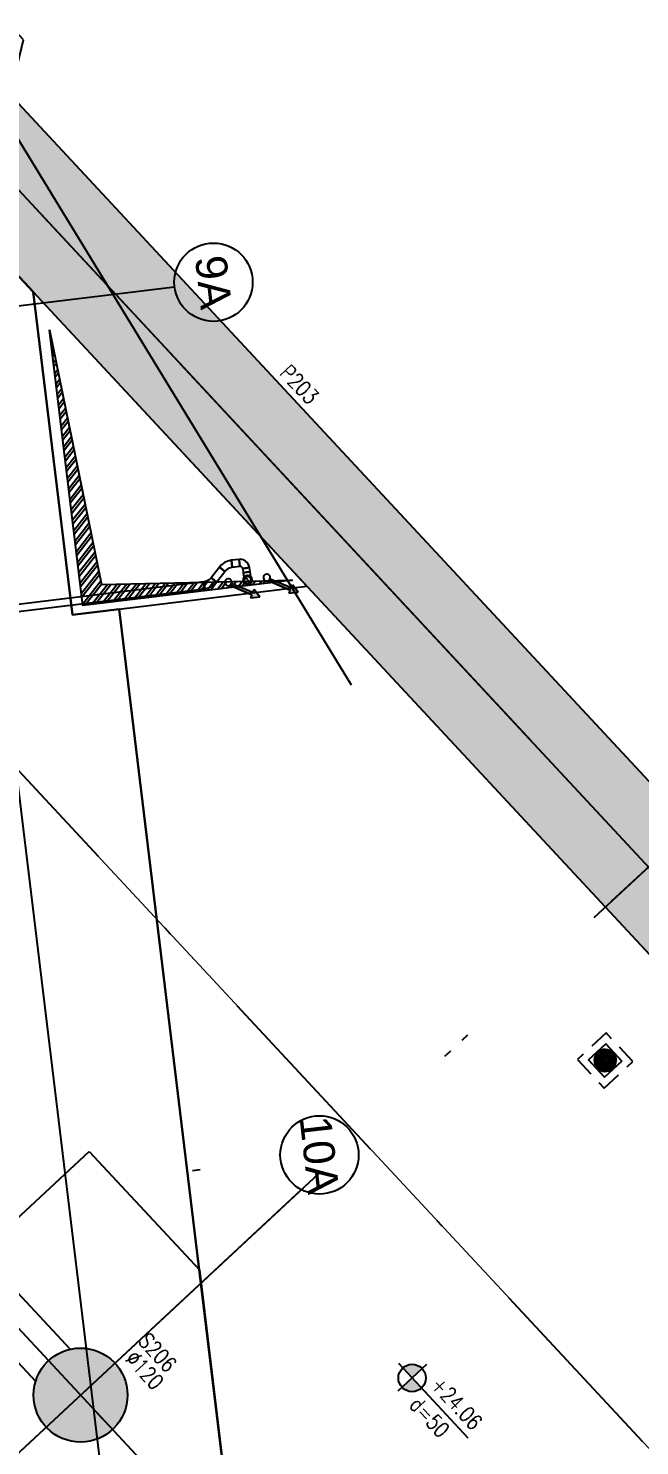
# Model space of a CAD drawing. Header units: inches. Extents: x 400392 to 401495, y 4543971 to 4544133.
# Drawn here: x 400485.29 to 400493.09, y 4544019.14 to 4544037.24 of the extents above; entities that cross this region are included whole.
import ezdxf
from ezdxf.enums import TextEntityAlignment as Align

# ---------------------------------------------------------------- set-up
doc = ezdxf.new("R2010")
doc.units = ezdxf.units.IN
doc.header["$MEASUREMENT"] = 0
for name, pattern in [('ACAD_ISO05W100', [33, 24, -3, 0, -3, 0, -3]), ('AKS', [3, 2.5, -0.25, 0, -0.25]), ('CIZGI', [0.4, 0.25, -0.15]), ('CONTINU', [0]), ('DASHDOT2', [0.5, 0.25, -0.125, 0, -0.125]), ('HIDDEN', [0.375, 0.25, -0.125])]:
    doc.linetypes.add(name, pattern=pattern)
doc.layers.add('A-DETL', color=90, linetype='Continuous', lineweight=15)
doc.layers.add('A-DETL-GENF', color=92, linetype='Continuous', lineweight=9)
for name, color, linetype in [('aks prota', 2, 'AKS'), ('boşluk prota', 2, 'Continuous'), ('boşluk taraması prota', 252, 'Continuous'), ('caks prota', 4, 'Continuous'), ('iderzi_PROTA', 3, 'Continuous'), ('kiriş prota', 6, 'Continuous'), ('kolon prota', 1, 'Continuous'), ('kolon tarama prota', 252, 'Continuous'), ('lkolon prota', 4, 'Continuous'), ('not çizgisi prota', 4, 'Continuous'), ('perde prota', 1, 'Continuous'), ('PRT-AL-TUNEL_EKSENI', 14, 'DASHDOT2'), ('PRT-MI-a_fit_drainage', 10, 'Continuous'), ('st-s_level (kot)', 6, 'Continuous'), ('st-s_levelmark (kot işareti)', 4, 'Continuous'), ('st_s_ölçü', 4, 'Continuous'), ('taks prota', 7, 'Continuous'), ('temel prota', 6, 'Continuous'), ('tkolon prota', 6, 'Continuous'), ('tperde prota', 6, 'Continuous')]:
    doc.layers.add(name, color=color, linetype=linetype)
doc.styles.add('OLCU', font='romanstw.shx')
doc.styles.add('TAKS', font='Arial Unicode.ttf')
doc.styles.add('tkolon', font='romanstw.shx')
doc.dimstyles.new('1-50', dxfattribs={"dimtxt": 10, "dimasz": 4, "dimexe": 4, "dimexo": 8, "dimgap": 4, "dimtad": 1, "dimdec": 1, "dimrnd": 0.05, "dimzin": 9, "dimdsep": 46, "dimtxsty": 'OLCU', "dimblk1": 'OBLIQUE', "dimblk2": 'OBLIQUE', "dimsah": 1, "dimcen": 2, "dimdle": 4, "dimclrd": 4, "dimclre": 4, "dimclrt": 3, "dimadec": 1, "dimazin": 0, "dimtfac": 1, "dimtdec": 1, "dimtix": 1, "dimtmove": 2, "dimatfit": 3, "dimldrblk": 'OBLIQUE', "dimfxl": 1, "dimtvp": 1, "dimtolj": 1, "dimtzin": 1, "dimarcsym": 0})

# ---------------------------------------------------------------- blocks, each defined once
blk = doc.blocks.new('+24.06 mekanik')
at = {"layer": 'kolon tarama prota'}
for points in [[(72023.81853528411, 182939.9712402323), (72023.81853528411, 182821.9712402323), (71985.7235914291, 182843.9653663218), (71836.273903637, 182585.1109138906), (71810.27279370045, 182600.1226617117), (71959.72248149256, 182858.9771141429), (71921.62753763754, 182880.9712402323)], [(72023.8185352841, 182446.8474244504), (72023.8185352841, 182328.8474244504), (71985.72359142908, 182350.8415505398), (71836.27390363699, 182091.9870981086), (71810.27279370044, 182106.9988459297), (71959.72248149254, 182365.8532983609), (71921.62753763753, 182387.8474244504)]]:
    blk.add_hatch(color=253, dxfattribs=at).paths.add_polyline_path(points, flags=0)
at = {"layer": 'kolon tarama prota', "color": 253}
for p, q in [((78464.70880791405, 186320.9991285995), (78222.00370960157, 186144.6635529118)), ((78222.00370960157, 186144.6635529118), (78464.70880791405, 186320.9991285995)), ((78365.0961555265, 186211.4154479738), (78353.33169382435, 186227.6078403647)), ((78353.33169382435, 186227.6078403647), (78365.0961555265, 186211.4154479738)), ((78353.33169382435, 186227.6078403647), (78353.33169382435, 186227.6078403647)), ((78641.0443836018, 186078.294030287), (78464.70880791405, 186320.9991285995)), ((78464.70880791405, 186320.9991285995), (78641.0443836018, 186078.294030287)), ((78464.70880791405, 186320.9991285995), (78464.70880791405, 186320.9991285995)), ((78222.00370960157, 186144.6635529118), (78398.33928528932, 185901.9584545993)), ((78398.33928528932, 185901.9584545993), (78222.00370960157, 186144.6635529118)), ((78222.00370960157, 186144.6635529118), (78222.00370960157, 186144.6635529118)), ((78331.58739022724, 186045.0509005242), (78315.39499783634, 186033.286438822)), ((78315.39499783634, 186033.286438822), (78331.58739022724, 186045.0509005242)), ((78331.58739022724, 186045.0509005242), (78331.58739022724, 186045.0509005242)), ((78345.2415238806, 186221.7299878418), (78357.00598558274, 186205.5375954509)), ((78357.00598558274, 186205.5375954509), (78345.2415238806, 186221.7299878418)), ((78345.2415238806, 186221.7299878418), (78345.2415238806, 186221.7299878418)), ((78368.04383207965, 186071.5380559497), (78351.83502929997, 186059.7616714022)), ((78351.83502929997, 186059.7616714022), (78368.04383207965, 186071.5380559497)), ((78351.83502929997, 186059.7616714022), (78351.83502929997, 186059.7616714022)), ((78357.00598558274, 186205.5375954509), (78357.00598558274, 186205.5375954509)), ((78357.7128818229, 186051.6715014585), (78373.92168460257, 186063.447886006)), ((78373.92168460257, 186063.447886006), (78357.7128818229, 186051.6715014585)), ((78357.7128818229, 186051.6715014585), (78357.7128818229, 186051.6715014585)), ((78365.0961555265, 186211.4154479738), (78365.0961555265, 186211.4154479738)), ((78368.04383207965, 186071.5380559497), (78368.04383207965, 186071.5380559497)), ((78371.71675646078, 186185.2899563782), (78383.49314100826, 186169.0811535985)), ((78383.49314100826, 186169.0811535985), (78371.71675646078, 186185.2899563782)), ((78371.71675646078, 186185.2899563782), (78371.71675646078, 186185.2899563782)), ((78373.92168460257, 186063.447886006), (78373.92168460257, 186063.447886006)), ((78391.58331095202, 186174.9590061214), (78379.80692640453, 186191.1678089011)), ((78379.80692640453, 186191.1678089011), (78391.58331095202, 186174.9590061214)), ((78379.80692640453, 186191.1678089011), (78379.80692640453, 186191.1678089011)), ((78383.49314100826, 186169.0811535985), (78383.49314100826, 186169.0811535985)), ((78404.6540749172, 186098.1369543318), (78388.33703304979, 186086.2819294839)), ((78388.33703304979, 186086.2819294839), (78404.6540749172, 186098.1369543318)), ((78388.33703304979, 186086.2819294839), (78388.33703304979, 186086.2819294839)), ((78391.58331095202, 186174.9590061214), (78391.58331095202, 186174.9590061214)), ((78394.2148855727, 186078.1917595401), (78410.53192744011, 186090.0467843881)), ((78410.53192744011, 186090.0467843881), (78394.2148855727, 186078.1917595401)), ((78394.2148855727, 186078.1917595401), (78394.2148855727, 186078.1917595401)), ((78398.23701454244, 186148.7879526284), (78410.09203939035, 186132.470910761)), ((78410.09203939035, 186132.470910761), (78398.23701454244, 186148.7879526284)), ((78398.23701454244, 186148.7879526284), (78398.23701454244, 186148.7879526284)), ((78398.33928528932, 185901.9584545993), (78641.0443836018, 186078.294030287)), ((78641.0443836018, 186078.294030287), (78398.33928528932, 185901.9584545993)), ((78404.6540749172, 186098.1369543318), (78404.6540749172, 186098.1369543318)), ((78418.1822093341, 186138.3487632839), (78406.32718448617, 186154.6658051513)), ((78406.32718448617, 186154.6658051513), (78418.1822093341, 186138.3487632839)), ((78406.32718448617, 186154.6658051513), (78406.32718448617, 186154.6658051513)), ((78410.09203939035, 186132.470910761), (78410.09203939035, 186132.470910761)), ((78410.53192744011, 186090.0467843881), (78410.53192744011, 186090.0467843881)), ((78418.1822093341, 186138.3487632839), (78418.1822093341, 186138.3487632839)), ((78444.86588386926, 186084.6088199149), (78456.7209087172, 186068.2917780475)), ((78456.7209087172, 186068.2917780475), (78444.86588386926, 186084.6088199149)), ((78444.86588386926, 186084.6088199149), (78444.86588386926, 186084.6088199149)), ((78468.83320763067, 186144.7658236586), (78452.51616576326, 186132.9107988107)), ((78452.51616576326, 186132.9107988107), (78468.83320763067, 186144.7658236586)), ((78452.51616576326, 186132.9107988107), (78452.51616576326, 186132.9107988107)), ((78464.81107866093, 186074.1696305704), (78452.95605381302, 186090.4866724378)), ((78452.95605381302, 186090.4866724378), (78464.81107866093, 186074.1696305704)), ((78452.95605381302, 186090.4866724378), (78452.95605381302, 186090.4866724378)), ((78456.7209087172, 186068.2917780475), (78456.7209087172, 186068.2917780475)), ((78458.39401828617, 186124.820628867), (78474.71106015358, 186136.6756537149)), ((78474.71106015358, 186136.6756537149), (78458.39401828617, 186124.820628867)), ((78458.39401828617, 186124.820628867), (78458.39401828617, 186124.820628867)), ((78464.81107866093, 186074.1696305704), (78464.81107866093, 186074.1696305704)), ((78468.83320763067, 186144.7658236586), (78468.83320763067, 186144.7658236586)), ((78471.46478225135, 186047.9985770773), (78483.24116679883, 186031.7897742977)), ((78483.24116679883, 186031.7897742977), (78471.46478225135, 186047.9985770773)), ((78471.46478225135, 186047.9985770773), (78471.46478225135, 186047.9985770773)), ((78474.71106015358, 186136.6756537149), (78474.71106015358, 186136.6756537149)), ((78491.33133674259, 186037.6676268206), (78479.5549521951, 186053.8764296003)), ((78479.5549521951, 186053.8764296003), (78491.33133674259, 186037.6676268206)), ((78479.5549521951, 186053.8764296003), (78479.5549521951, 186053.8764296003)), ((78505.33521138047, 186171.2860817403), (78489.1264086008, 186159.5096971928)), ((78489.1264086008, 186159.5096971928), (78505.33521138047, 186171.2860817403)), ((78489.1264086008, 186159.5096971928), (78489.1264086008, 186159.5096971928)), ((78495.00426112371, 186151.4195272491), (78511.2130639034, 186163.1959117966)), ((78511.2130639034, 186163.1959117966), (78495.00426112371, 186151.4195272491)), ((78495.00426112371, 186151.4195272491), (78495.00426112371, 186151.4195272491)), ((78505.33521138047, 186171.2860817403), (78505.33521138047, 186171.2860817403)), ((78511.2130639034, 186163.1959117966), (78511.2130639034, 186163.1959117966)), ((78541.7752428441, 186197.7613143205), (78525.5828504532, 186185.9968526183)), ((78525.5828504532, 186185.9968526183), (78541.7752428441, 186197.7613143205)), ((78525.5828504532, 186185.9968526183), (78525.5828504532, 186185.9968526183)), ((78531.46070297612, 186177.9066826746), (78547.65309536703, 186189.6711443767)), ((78547.65309536703, 186189.6711443767), (78531.46070297612, 186177.9066826746)), ((78531.46070297612, 186177.9066826746), (78531.46070297612, 186177.9066826746)), ((78541.7752428441, 186197.7613143205), (78541.7752428441, 186197.7613143205)), ((78547.65309536703, 186189.6711443767), (78547.65309536703, 186189.6711443767)), ((78641.0443836018, 186078.294030287), (78641.0443836018, 186078.294030287)), ((78315.39499783634, 186033.286438822), (78315.39499783634, 186033.286438822)), ((78321.27285035927, 186025.1962688783), (78337.46524275017, 186036.9607305805)), ((78337.46524275017, 186036.9607305805), (78321.27285035927, 186025.1962688783)), ((78321.27285035927, 186025.1962688783), (78321.27285035927, 186025.1962688783)), ((78337.46524275017, 186036.9607305805), (78337.46524275017, 186036.9607305805)), ((78398.33928528932, 185901.9584545993), (78398.33928528932, 185901.9584545993)), ((78483.24116679883, 186031.7897742977), (78483.24116679883, 186031.7897742977)), ((78491.33133674259, 186037.6676268206), (78491.33133674259, 186037.6676268206)), ((78497.95193767687, 186011.542135225), (78509.71639937902, 185995.349742834)), ((78509.71639937902, 185995.349742834), (78497.95193767687, 186011.542135225)), ((78497.95193767687, 186011.542135225), (78497.95193767687, 186011.542135225)), ((78517.80656932277, 186001.227595357), (78506.04210762063, 186017.4199877479)), ((78506.04210762063, 186017.4199877479), (78517.80656932277, 186001.227595357)), ((78506.04210762063, 186017.4199877479), (78506.04210762063, 186017.4199877479)), ((78509.71639937902, 185995.349742834), (78509.71639937902, 185995.349742834)), ((78517.80656932277, 186001.227595357), (78517.80656932277, 186001.227595357)), ((71959.72248149256, 182858.9771141429), (71810.27279370045, 182600.1226617117)), ((71959.72248149256, 182858.9771141429), (71810.27279370045, 182600.1226617117)), ((71836.273903637, 182585.1109138906), (71985.7235914291, 182843.9653663218)), ((71985.7235914291, 182843.9653663218), (71836.273903637, 182585.1109138906)), ((72023.81853528411, 182939.9712402323), (71921.62753763754, 182880.9712402323)), ((71921.62753763754, 182880.9712402323), (72023.81853528411, 182939.9712402323)), ((71921.62753763754, 182880.9712402323), (71959.72248149256, 182858.9771141429)), ((71959.72248149256, 182858.9771141429), (71921.62753763754, 182880.9712402323)), ((71985.7235914291, 182843.9653663218), (72023.81853528411, 182821.9712402323)), ((71985.7235914291, 182843.9653663218), (72023.81853528411, 182821.9712402323)), ((72023.81853528411, 182821.9712402323), (72023.81853528411, 182939.9712402323)), ((72023.81853528411, 182821.9712402323), (72023.81853528411, 182939.9712402323)), ((71810.27279370045, 182600.1226617117), (71836.273903637, 182585.1109138906)), ((71810.27279370045, 182600.1226617117), (71836.273903637, 182585.1109138906)), ((72023.8185352841, 182446.8474244504), (71921.62753763753, 182387.8474244504)), ((71921.62753763753, 182387.8474244504), (72023.8185352841, 182446.8474244504)), ((72023.8185352841, 182328.8474244504), (72023.8185352841, 182446.8474244504)), ((72023.8185352841, 182328.8474244504), (72023.8185352841, 182446.8474244504)), ((71517.21433259801, 182243.0294023859), (71517.21433259806, 182143.8731523859)), ((71517.21433259801, 182243.0294023859), (71561.66433259803, 182243.0294023859)), ((71561.66433259803, 182243.0294023859), (71517.21433259801, 182243.0294023859)), ((71517.21433259801, 182243.0294023859), (71606.11433259802, 182243.0294023859)), ((71606.11433259802, 182243.0294023859), (71517.21433259801, 182243.0294023859)), ((71561.66433259803, 182243.0294023859), (71606.11433259801, 182243.0294023859)), ((71606.11433259801, 182243.0294023859), (71561.66433259803, 182243.0294023859)), ((71606.11433259805, 182143.8731523859), (71606.11433259801, 182243.0294023859)), ((71692.36433259796, 182363.4794023859), (71637.66433259798, 182363.4794023859)), ((71637.66433259798, 182363.4794023859), (71637.664332598, 182319.0294023859)), ((71637.664332598, 182319.0294023859), (71637.66433259798, 182363.4794023859)), ((71637.66433259801, 182363.4794023859), (71637.66433259801, 182274.5794023859)), ((71637.66433259801, 182274.5794023859), (71637.66433259801, 182363.4794023859)), ((71637.664332598, 182319.0294023859), (71637.66433259801, 182274.5794023859)), ((71637.66433259801, 182274.5794023859), (71637.664332598, 182319.0294023859)), ((71637.66433259801, 182274.5794023859), (71692.36433259798, 182274.5794023859)), ((71754.5368443039, 182363.4794023859), (71692.36433259798, 182363.4794023859)), ((71692.36433259796, 182363.4794023859), (71692.36433259795, 182319.0294023859)), ((71692.36433259795, 182319.0294023859), (71692.36433259796, 182363.4794023859)), ((71692.36433259798, 182319.0294023859), (71692.36433259798, 182319.0294023859)), ((71692.36433259798, 182319.0294023859), (71692.36433259798, 182319.0294023859)), ((71692.36433259795, 182319.0294023859), (71692.36433259798, 182274.5794023859)), ((71692.36433259798, 182274.5794023859), (71692.36433259795, 182319.0294023859)), ((71692.36433259798, 182274.5794023859), (71754.53684430392, 182274.5794023859)), ((71959.72248149254, 182365.8532983609), (71810.27279370044, 182106.9988459297)), ((71959.72248149254, 182365.8532983609), (71810.27279370044, 182106.9988459297)), ((71836.27390363699, 182091.9870981086), (71985.72359142908, 182350.8415505398)), ((71985.72359142908, 182350.8415505398), (71836.27390363699, 182091.9870981086)), ((71921.62753763753, 182387.8474244504), (71959.72248149254, 182365.8532983609)), ((71959.72248149254, 182365.8532983609), (71921.62753763753, 182387.8474244504)), ((71985.72359142908, 182350.8415505398), (72023.8185352841, 182328.8474244504)), ((71985.72359142908, 182350.8415505398), (72023.8185352841, 182328.8474244504)), ((71517.21433259806, 182143.8731523859), (71561.66433259803, 182143.8731523859)), ((71561.66433259803, 182143.8731523859), (71517.21433259806, 182143.8731523859)), ((71517.21433259804, 182143.8731523859), (71606.11433259805, 182143.8731523859)), ((71606.11433259805, 182143.8731523859), (71517.21433259804, 182143.8731523859)), ((71561.66433259803, 182143.8731523859), (71606.11433259805, 182143.8731523859)), ((71606.11433259805, 182143.8731523859), (71561.66433259803, 182143.8731523859)), ((71810.27279370044, 182106.9988459297), (71836.27390363699, 182091.9870981086)), ((71810.27279370044, 182106.9988459297), (71836.27390363699, 182091.9870981086)), ((71583.9735515445, 181982.702140592), (71646.83534439198, 182045.5639334394)), ((71646.83534439198, 182045.5639334394), (71583.9735515445, 181982.702140592)), ((71615.40444796823, 182014.1330370157), (71583.97355154448, 181982.702140592)), ((71583.97355154448, 181982.702140592), (71615.40444796823, 182014.1330370157)), ((71583.97355154448, 181982.702140592), (71706.49332080412, 181860.1823713324)), ((71646.83534439196, 182045.5639334394), (71615.40444796823, 182014.1330370157)), ((71615.40444796823, 182014.1330370157), (71646.83534439196, 182045.5639334394)), ((71769.35511365162, 181923.0441641799), (71646.83534439196, 182045.5639334394)), ((71769.35511365156, 181923.0441641798), (71706.49332080407, 181860.1823713323)), ((71706.49332080407, 181860.1823713323), (71769.35511365156, 181923.0441641798)), ((71737.92421722783, 181891.6132677561), (71706.49332080412, 181860.1823713324)), ((71706.49332080412, 181860.1823713324), (71737.92421722785, 181891.6132677561)), ((71769.35511365162, 181923.0441641799), (71737.92421722785, 181891.6132677561)), ((71737.92421722785, 181891.6132677561), (71769.35511365162, 181923.0441641799)), ((71747.21433259801, 181761.8731523859), (71747.21433259828, 177946.8905949501)), ((71747.21433259801, 181761.8731523859), (71791.66433259803, 181761.8731523859)), ((71791.66433259803, 181761.8731523859), (71747.21433259801, 181761.8731523859)), ((71836.11433259801, 181761.8731523859), (71747.214332598, 181761.8731523859)), ((71747.214332598, 181761.8731523859), (71836.11433259801, 181761.8731523859)), ((71791.66433259803, 181761.8731523859), (71836.11433259804, 181761.8731523859)), ((71836.11433259804, 181761.8731523859), (71791.66433259803, 181761.8731523859)), ((71836.11433259824, 177946.8905949501), (71836.11433259804, 181761.8731523859))]:
    blk.add_line(p, q, dxfattribs=at)
at = {"layer": 'kolon tarama prota', "color": 253, "flags": 128}
for points in [[(71637.66433259801, 182363.4794023859), (71604.23737574689, 182358.7482040375), (71573.43639752669, 182344.9262858342), (71547.68108307292, 182323.0994798488), (71528.99473668126, 182294.9824718168), (71518.84533363084, 182262.7840976364), (71517.21433259801, 182243.0294023859)], [(71606.11433259802, 182243.0294023859), (71610.75821463292, 182259.5055462324), (71623.3227836946, 182271.1314036501), (71637.66433259801, 182274.5794023859)], [(71517.21433259804, 182143.8731523859), (71521.96027063284, 182097.6026264015), (71536.0004459444, 182053.2589799578), (71558.75017258023, 182012.6888500504), (71583.9735515445, 181982.702140592)], [(71646.83534439198, 182045.5639334394), (71624.74465452634, 182074.3514506104), (71610.85561050358, 182107.8747884475), (71606.11433447024, 182143.8503360483), (71606.11433259805, 182143.8731523859)], [(71836.11433259801, 181761.8731523859), (71831.3683945632, 181808.1436783703), (71817.32821925165, 181852.487324814), (71794.57849261582, 181893.0574547214), (71769.35511365156, 181923.0441641798)], [(71706.49332080407, 181860.1823713323), (71728.58401066971, 181831.3948541614), (71742.47305469247, 181797.8715163243), (71747.21433072581, 181761.8959687235), (71747.214332598, 181761.8731523859)]]:
    blk.add_lwpolyline(points, dxfattribs=at)
at = {"layer": 'kolon tarama prota', "color": 253}
for centre, radius, start, end in [((78431.52404660168, 186111.4787915994), 140, 38.04671309792729, 123.9532869023308), ((78431.52404660168, 186111.4787915994), 140, 38.04671309792729, 123.9532869023308), ((78431.52404660168, 186111.4787915994), 120, 38.38801546334262, 123.6119845372411), ((78431.52404660168, 186111.4787915994), 120, 38.38801546334262, 123.6119845372411), ((78431.52404660168, 186111.4787915994), 140, 128.0467130974134, 213.9532869023308), ((78431.52404660168, 186111.4787915994), 140, 128.0467130974134, 213.9532869023308), ((78431.52404660168, 186111.4787915994), 120, 128.3880154633426, 213.6119845360851), ((78431.52404660168, 186111.4787915994), 120, 128.3880154633426, 213.6119845360851), ((78431.52404660168, 186111.4787915994), 100.0000000000001, 126.0000000002074, 306.0000000002074), ((78431.52404660168, 186111.4787915994), 100.0000000000001, 126.0000000002074, 306.0000000002074), ((78431.52404660168, 186111.4787915994), 94.99999999999999, 129.0169613096029, 212.9830386900979), ((78431.52404660168, 186111.4787915994), 94.99999999999999, 129.0169613096029, 212.9830386900979), ((78431.52404660168, 186111.4787915994), 90.00000000000007, 126.0000000002074, 306.0000000002074), ((78431.52404660168, 186111.4787915994), 90.00000000000007, 126.0000000002074, 306.0000000002074), ((78431.52404660168, 186111.4787915994), 75.00000000000001, 129.8225537288751, 212.1774462713443), ((78431.52404660168, 186111.4787915994), 74.99999999999997, 129.8225537288751, 212.1774462713443), ((78431.52404660168, 186111.4787915994), 95, 219.0169613101278, 302.9830386900979), ((78431.52404660168, 186111.4787915994), 94.99999999999997, 219.0169613101278, 302.9830386900979), ((78431.5240466017, 186111.4787915994), 58.99999999998545, 0, 180), ((78431.5240466017, 186111.4787915994), 59.00000000001627, 180, 0), ((78431.52404660168, 186111.4787915994), 100.0000000000001, 306.0000000002074, 126.0000000002074), ((78431.52404660168, 186111.4787915994), 100.0000000000001, 306.0000000002074, 126.0000000002074), ((78431.52404660168, 186111.4787915994), 74.99999999999999, 219.8225537288751, 302.1774462701946), ((78431.52404660168, 186111.4787915994), 75, 219.8225537288751, 302.1774462701946), ((78431.52404660168, 186111.4787915994), 90.00000000000009, 306.0000000002074, 126.0000000002074), ((78431.52404660168, 186111.4787915994), 90.00000000000009, 306.0000000002074, 126.0000000002074), ((78431.52404660168, 186111.4787915994), 95, 39.01696131012777, 122.9830386900979), ((78431.52404660168, 186111.4787915994), 95.00000000000001, 39.01696131012777, 122.9830386900979), ((78431.52404660168, 186111.4787915994), 50.00000000000003, 126.0000000002074, 306.0000000002074), ((78431.52404660168, 186111.4787915994), 50.00000000000003, 126.0000000002074, 306.0000000002074), ((78431.52404660168, 186111.4787915994), 50, 131.7391704768622, 210.2608295230254), ((78431.52404660168, 186111.4787915994), 50.00000000000001, 131.7391704768622, 210.2608295230254), ((78431.52404660168, 186111.4787915994), 74.99999999999999, 39.82255372887508, 122.1774462701946), ((78431.52404660168, 186111.4787915994), 75.00000000000001, 39.82255372887508, 122.1774462701946), ((78431.52404660168, 186111.4787915994), 50, 221.7391704774173, 300.2608295223052), ((78431.52404660168, 186111.4787915994), 49.99999999999999, 221.7391704774173, 300.2608295223052), ((78431.52404660168, 186111.4787915994), 30, 135.5940682274064, 206.4059317726278), ((78431.52404660168, 186111.4787915994), 29.99999999999999, 135.5940682274064, 206.4059317726278), ((78431.52404660168, 186081.9787915994), 29.49999999998545, 89.99999999997173, 270.0000000000279), ((78431.52404660168, 186111.4787915994), 50.00000000000004, 306.0000000002074, 126.0000000002074), ((78431.52404660168, 186111.4787915994), 50.00000000000004, 306.0000000002074, 126.0000000002074), ((78431.52404660168, 186111.4787915994), 50, 41.7391704774173, 120.2608295223053), ((78431.52404660168, 186111.4787915994), 50, 41.7391704774173, 120.2608295223053), ((78431.52404660168, 186111.4787915994), 29.99999999999999, 225.5940682262273, 296.4059317733746), ((78431.52404660168, 186111.4787915994), 30.00000000000001, 225.5940682262273, 296.4059317733746), ((78431.52404660168, 186111.4787915994), 29.99999999999999, 45.59406822622729, 116.4059317733746), ((78431.52404660168, 186111.4787915994), 30.00000000000001, 45.59406822622729, 116.4059317733746), ((78431.52404660168, 186140.9787915994), 29.49999999998244, 270.0000000000138, 89.99999999998587), ((78431.52404660168, 186111.4787915994), 30.00000000000001, 315.5940682274063, 26.40593177262785), ((78431.52404660168, 186111.4787915994), 29.99999999999999, 315.5940682274063, 26.40593177262785), ((78431.52404660168, 186111.4787915994), 49.99999999999998, 311.7391704768622, 30.26082952302541), ((78431.52404660168, 186111.4787915994), 50.00000000000001, 311.7391704768622, 30.26082952302541), ((78431.52404660168, 186111.4787915994), 75, 309.8225537288751, 32.17744627134433), ((78431.52404660168, 186111.4787915994), 74.99999999999999, 309.8225537288751, 32.17744627134433), ((78431.52404660168, 186111.4787915994), 95, 309.0169613096028, 32.98303869009786), ((78431.52404660168, 186111.4787915994), 95.00000000000003, 309.0169613096028, 32.98303869009786), ((78431.52404660168, 186111.4787915994), 120, 308.3880154633426, 33.61198453608516), ((78431.52404660168, 186111.4787915994), 120, 308.3880154633426, 33.61198453608516), ((78431.52404660168, 186111.4787915994), 140, 308.0467130974135, 33.95328690233082), ((78431.52404660168, 186111.4787915994), 140, 308.0467130974135, 33.95328690233082), ((78431.52404660168, 186111.4787915994), 140, 218.0467130979273, 303.9532869023308), ((78431.52404660168, 186111.4787915994), 140, 218.0467130979273, 303.9532869023308), ((78431.52404660168, 186111.4787915994), 120, 218.3880154633426, 303.6119845372411), ((78431.52404660168, 186111.4787915994), 120, 218.3880154633426, 303.6119845372411), ((71790.66433259798, 182566.2429978859), 44.45000000004075, 0, 180), ((71790.66433259798, 182566.2429978859), 44.44999999996681, 180, 0), ((71790.66433259801, 182319.0294023859), 57.15000000001601, 0, 180), ((71790.66433259798, 182319.0294023859), 57.1499999999639, 0, 180), ((71790.66433259798, 182319.0294023859), 57.14999999995339, 0, 180), ((71790.66433259798, 182319.0294023859), 57.15000000000324, 36.00000000022189, 216.0000000002188), ((71790.66433259801, 182319.0294023859), 57.14999999999418, 180, 0), ((71790.66433259798, 182319.0294023859), 57.14999999997963, 180, 0), ((71790.66433259798, 182319.0294023859), 57.15000000000873, 180, 0), ((71790.66433259798, 182319.0294023859), 57.14999999999469, 216.0000000002191, 36.00000000021223), ((71790.66433259798, 182319.0294023859), 44.44999999996627, 0, 180), ((71790.66433259798, 182319.0294023859), 44.4499999999973, 36.00000000022294, 216.0000000002228), ((71790.66433259798, 182319.0294023859), 44.45000000002063, 180, 0), ((71790.66433259798, 182319.0294023859), 44.45000000000586, 216.0000000002171, 36.00000000021727), ((71790.66433259798, 182296.804402386), 22.22500000002209, 90.00000000001874, 270.0000000000184), ((71790.66433259795, 182341.2544023859), 22.22499999998524, 270.0000000000372, 89.99999999996247), ((71790.66433259803, 182071.815806886), 44.44999999996627, 0, 180), ((71790.66433259803, 182071.815806886), 44.45000000003519, 180, 0)]:
    blk.add_arc(centre, radius, start, end, dxfattribs=at)
blk = doc.blocks.new('YER SUZGECI_20x20')
at = {"color": 2}
blk.add_lwpolyline([(-20, 0), (0, 0), (0, 20), (-20, 20)], close=True, dxfattribs=at)
for points in [[(0, 20), (-20, 0)], [(-20, 20), (0, 0)]]:
    blk.add_lwpolyline(points, dxfattribs=at)
blk.add_circle((-10, 10), 7, dxfattribs=at)
blk = doc.blocks.new('PLAN_KOT')
at = {"layer": 'st-s_levelmark (kot işareti)'}
h = blk.add_hatch(color=256, dxfattribs=at)
h.paths.add_polyline_path([(0, 17.5, 0.4142135623730951), (-17.5, 0), (0, 0)])
h.paths.add_polyline_path([(17.5, 0), (0, 0), (0, -17.5, 0.4142135623730951)])
for p, q in [((0, 25), (0, -25)), ((105, 0), (-25, 0))]:
    blk.add_line(p, q, dxfattribs=at)
blk.add_circle((0, 0), 17.5, dxfattribs=at)
at = {"layer": 'st-s_level (kot)', "color": 6, "style": 'OLCU', "width": 0.8}
for tag, p in [('KOT', (22.6700442370493, 9.780006943954504)), ('DÖŞEME_KALINLIĞI', (22.6700442370493, -27.62999305603444))]:
    blk.add_attdef(tag, p, '', height=20, dxfattribs=at)
blk = doc.blocks.new('A$C1a5ef8c2')
at = {"layer": 'boşluk taraması prota', "ltscale": 2}
h = blk.add_hatch(dxfattribs=at)
h.set_pattern_fill('ANSI31', color=256, scale=0.03000000000073284, angle=6.923993958064793, style=0)
h.set_pattern_definition([(51.92399395806471, (-553.1275296254316, -437.6954677356407), (-0.07498016670995586, 0.05874127254827287), [])])
h.paths.add_polyline_path([(93.96628883143421, 58.76720991916955), (94.62921354768332, 55.51558942347765), (97.06343401683262, 55.57209844235331), (94.39366916555446, 55.24788693897426)])
at = {"layer": 'kolon tarama prota'}
h = blk.add_hatch(color=256, dxfattribs=at)
h.dxf.hatch_style = 1
h.paths.add_polyline_path([(127.0630797010381, 25.64422660227865), (108.617443051422, 45.47743324004114), (108.9103461585473, 45.74984427168965), (108.2293185798917, 46.48210203833878), (107.9364154727664, 46.20969100669026), (103.033016905305, 51.48194692656398), (103.3259200124303, 51.75435795821249), (102.6448924332508, 52.48661572486162), (102.3519893261255, 52.21420469321311), (93.21844469977077, 62.03481871355325), (93.52608912007418, 59.50147781893611), (125.1474599565263, 25.50139455404133), (106.914241566963, 8.543807839974761), (98.84508629981428, 17.21996398735791), (97.52702231978765, 15.99411434400827), (98.20804989850149, 15.26185657735914), (98.42772722849622, 15.46616485249251), (106.6330880114692, 6.643557151779532), (108.8621538786683, 8.716673203743994), (109.1345649103168, 8.423770097084343), (109.866822676966, 9.104797677136958), (109.5957737017889, 9.39623626600951), (113.8794816372683, 13.38024760317057), (114.1505306138424, 13.08880901243538), (114.8827883805498, 13.76983659062535), (114.610377347446, 14.06273969914764)])
h = blk.add_hatch(color=256, dxfattribs=at)
h.dxf.hatch_style = 1
edge = h.paths.add_edge_path()
edge.add_arc((94.36276106617879, 45.1662881243974), 0.6000000000123112, -47.07600604191619, 312.9239939580838)
at = {"layer": 'A-DETL', "color": 1, "lineweight": 5}
blk.add_lwpolyline([(18.9056719414657, 133.4212155677378), (126.8139738666359, 17.39552934933454)], dxfattribs=at)
at = {"layer": 'aks prota', "ltscale": 10}
for p, q in [((133.1676834216923, 17.97912808321416), (20.17211882991251, 139.4747654646635)), ((133.1676834195969, 17.97912808600813), (20.17211883194977, 139.4747654646635)), ((133.1676834194222, 17.97912808414549), (20.17211883200798, 139.4747654655948)), ((131.3109652098501, 19.97551761753857), (20.17211883107666, 139.4747654646635)), ((133.1676834210521, 17.97912808228284), (20.17211882950505, 139.4747654655948)), ((125.9183315312839, 11.23695505224168), (12.92276693950407, 132.732592433691)), ((125.9183315293049, 11.23695505503565), (12.92276694171596, 132.732592433691)), ((125.9183315291302, 11.23695505317301), (12.92276694171596, 132.7325924346223)), ((124.0616133200238, 13.23334458656609), (12.9227669412503, 132.732592433691)), ((125.9183315315167, 11.23695505224168), (12.92276693996973, 132.7325924355537)), ((98.48184848728124, 12.47123369947076), (84.38530663086567, 128.5511740446091)), ((98.4818484885036, 12.47123369760811), (84.38530663133133, 128.5511740446091)), ((98.48184848763049, 12.47123370040208), (84.385306631797, 128.5511740446091)), ((98.48184848681558, 12.47123369947076), (84.385306631797, 128.5511740446091)), ((98.48184848728124, 12.47123369947076), (84.38530663133133, 128.5511740446091)), ((98.48184848809615, 12.47123369667679), (84.385306631797, 128.5511740446091)), ((120.6217669268372, 31.4688090858981), (36.57432698796038, 121.8387038931251)), ((120.6217669270118, 31.4688090858981), (36.57432698854245, 121.8387038931251)), ((113.3724150370108, 24.72663605585694), (29.32497509813402, 115.0965308621526)), ((113.3724150371272, 24.72663605492562), (29.32497509865789, 115.0965308621526)), ((59.03819841251243, 54.88202587515116), (95.56311858037952, 59.31754732970148)), ((59.03819841251243, 54.88202587142587), (95.56311858154368, 59.31754732783884)), ((59.03819841315271, 54.88202587328851), (95.56311858125264, 59.31754732970148)), ((59.03819841251243, 54.88202587421983), (95.56311858131085, 59.31754732970148)), ((59.03819841268705, 54.88202587421983), (95.56311858101981, 59.31754732970148)), ((59.03819841251243, 54.88202587421983), (95.56311858131085, 59.31754732877016)), ((59.03819841233781, 54.88202587328851), (95.56311858154368, 59.31754732783884)), ((78.87776648125146, 30.7646938925609), (104.410231210757, 54.51081757806242)), ((78.8777664807858, 30.76469389162958), (104.4102312108735, 54.51081757713109)), ((78.8777664815425, 30.76469388883561), (104.4102312122704, 54.51081757619977)), ((79.09665008308366, 30.96822416968644), (104.4102312116884, 54.51081757619977)), ((79.09665008180309, 30.96822417154908), (104.4102312108735, 54.51081757806242)), ((68.4915717827389, 44.717524045147), (96.91692392819095, 48.16944834031165)), ((68.49157178291352, 44.71752404235303), (96.91692392982077, 48.169448338449)), ((68.49157178285532, 44.71752404421568), (96.91692392900586, 48.16944834031165)), ((68.4915717827389, 44.71752404421568), (96.91692392865662, 48.16944834031165)), ((68.49157178285532, 44.71752404421568), (96.91692392888945, 48.16944834031165)), ((68.4915717827389, 44.71752404421568), (96.91692392958794, 48.16944834031165)), ((68.49157178279711, 44.71752404328436), (96.91692392941331, 48.169448338449))]:
    blk.add_line(p, q, dxfattribs=at)
at = {"layer": 'boşluk prota', "ltscale": 0.05}
blk.add_lwpolyline([(93.96628883143421, 58.76720991916955), (94.62921354768332, 55.51558942347765), (97.06343401683262, 55.57209844235331), (94.39366916555446, 55.24788693897426)], close=True, dxfattribs=at)
at = {"layer": 'caks prota', "ltscale": 0.05}
for centre, radius in [((96.05962374678347, 59.37657446973026), 0.5000000000001651), ((96.05962374748196, 59.37657446786761), 0.5000000000091905), ((96.05962374719093, 59.37657446973026), 0.4999999999968255), ((96.05962374678347, 59.37657446973026), 0.5), ((96.05962374730734, 59.37657446973026), 0.5), ((96.05962374724913, 59.37657446879894), 0.4999999999999725), ((96.05962374800583, 59.37657446786761), 0.500000000012214), ((97.41293249896262, 48.23256476782262), 0.5000000000001651), ((97.41293250012677, 48.23256476502866), 0.5000000000091905), ((97.41293249931186, 48.2325647668913), 0.4999999999968255), ((97.41293249896262, 48.2325647668913), 0.5), ((97.41293249937007, 48.2325647668913), 0.5), ((97.41293249896262, 48.2325647668913), 0.4999999999999725), ((97.41293250018498, 48.23256476595998), 0.500000000012214)]:
    blk.add_circle(centre, radius, dxfattribs=at)
at = {"layer": 'iderzi_PROTA', "linetype": 'ACAD_ISO05W100', "lineweight": 30, "ltscale": 2}
blk.add_lwpolyline([(93.21844469977077, 62.03481871355325), (93.52608912007418, 59.50147781893611), (93.75781578419264, 59.25231955386698), (94.25833580398466, 55.13071763329208), (94.85397750965785, 55.20305130351335), (99.40365714533255, 17.73807967733592), (97.5277087361901, 15.99337629321963)], dxfattribs=at)
at = {"layer": 'kiriş prota'}
for points in [[(93.75781578419264, 59.25231955386698), (94.25833580398466, 55.13071763329208), (97.2528548836126, 55.49436671286821), (93.75781578419264, 59.25231955386698)], [(83.50493465556065, 57.28140353783965), (94.22856608533766, 45.75108869560063)], [(83.06557980930666, 56.87278719060123), (93.78921142534819, 45.34247214719653)]]:
    blk.add_lwpolyline(points, dxfattribs=at)
at = {"layer": 'kolon prota', "color": 1}
blk.add_circle((94.36276106617879, 45.1662881243974), 0.6000000000123112, dxfattribs=at)
at = {"layer": 'perde prota'}
blk.add_lwpolyline([(127.0630797010381, 25.64422660227865), (114.610377347446, 14.06273969914764), (114.8827883805498, 13.76983659062535), (114.1505306138424, 13.08880901243538), (113.8794816372683, 13.38024760317057), (109.5957737017889, 9.39623626600951), (109.866822676966, 9.104797677136958), (109.1345649103168, 8.423770097084343), (108.8621538786683, 8.716673203743994), (106.6330880114692, 6.643557151779532), (98.42772722849622, 15.46616485249251), (98.20804989850149, 15.26185657735914), (97.52702231978765, 15.99411434400827), (98.84508629981428, 17.21996398735791), (106.914241566963, 8.543807839974761), (125.1474599565263, 25.50139455404133), (93.52608912007418, 59.50147781893611), (93.21844469977077, 62.03481871355325), (102.3519893261255, 52.21420469321311)], dxfattribs=at)
at = {"layer": 'PRT-AL-TUNEL_EKSENI', "ltscale": 10}
blk.add_line((16.47421710781055, 136.0355761926621), (129.4697816994158, 14.53993880935013), dxfattribs=at)
at = {"layer": 'PRT-MI-a_fit_drainage', "color": 2, "linetype": 'CIZGI'}
blk.add_lwpolyline([(101.0739499750198, 49.79029391892254), (100.7078210916952, 49.44978012889624), (101.0483348812559, 49.08365124464035), (101.4144637645804, 49.42416503466666)], close=True, dxfattribs=at)
at = {"layer": 'temel prota', "linetype": 'HIDDEN', "ltscale": 10}
blk.add_lwpolyline([(93.08176935213851, 46.98415302298963), (94.47305911255535, 48.27810542657971), (95.8812463641516, 46.76398752070963), (96.22658339183545, 43.90013669617474), (94.24764628696721, 42.05964990705252), (91.25112493970664, 45.28158408030868), (92.6424146926147, 46.57553647644818)], dxfattribs=at)
at = {"layer": 'A-DETL-GENF', "xscale": 0.001000000000024428, "yscale": 0.001000000000024428, "zscale": 0.001000000000024428, "rotation": 276.923993958082}
blk.add_blockref('+24.06 mekanik', (-93.14853458531434, 104.8627004241571), dxfattribs=at)
at = {"layer": 'PRT-MI-a_fit_drainage', "color": 2, "xscale": 0.01000000000024428, "yscale": 0.01000000000024428, "zscale": 0.01000000000024428, "rotation": 222.9239939580541}
blk.add_blockref('YER SUZGECI_20x20', (100.9198138942593, 49.44209560286254), dxfattribs=at)
at = {"layer": 'st-s_level (kot)', "linetype": 'CONTINU', "ltscale": 0.1, "xscale": 0.01000000000024428, "yscale": 0.01000000000024428, "zscale": 0.01000000000024428, "rotation": 312.9239939580838}
blk.add_blockref('PLAN_KOT', (98.59488067682832, 45.38422824628651), dxfattribs=at).add_auto_attribs({'KOT': '+24.06', 'DÖŞEME_KALINLIĞI': 'd=50'})
at = {"layer": 'lkolon prota', "style": 'tkolon', "width": 0.8}
blk.add_text('%%C120', height=0.2000000000048855, rotation=312.9239939495117, dxfattribs=at).set_placement((94.92103939817753, 45.6166349183768))
at = {"layer": 'st-s_level (kot)', "color": 6, "style": 'OLCU', "width": 0.8}
for tag, p, rotation in [('D=60', (41.41703286580741, 99.58001939486712), 312.9239939495117), ('D=60', (34.91377208690392, 96.88071346003562), 312.9239939495117), ('D=60', (41.72404787596315, 89.55813579354435), 312.9239939495117), ('D=60', (74.07240101491334, 82.3654021685943), 276.923994085215), ('D=90', (58.45173784665531, 80.89350863266736), 312.9239939495117), ('D=60', (82.06995531456778, 73.76825603935868), 276.923994085215), ('D=60', (66.16953595646191, 72.69707751180977), 312.9239939495117), ('D=60', (59.52860149176558, 70.14633769541979), 312.9239939495117), ('D=60', (74.28302203526255, 63.91414567641914), 312.9239939495117), ('D=60', (67.52317142457468, 61.55037755891681), 312.9239939495117), ('D=60', (81.90516735991696, 55.7777361664921), 312.9239939495117), ('D=60', (75.51774133963045, 52.95441743545234), 312.9239939495117), ('D=60', (83.51231125422055, 44.35845731198788), 312.9239939495117), ('D=60', (93.86754728655796, 42.95339011400938), 312.9239939495117), ('D=60', (102.2343588467338, 34.1871841000393), 312.9239939495117), ('D=60', (95.21837176603731, 31.80971260089427), 312.9239939495117), ('D=60', (99.28763992898166, 27.66433198004961), 312.9239939495117), ('+22.51', (112.2286650243332, 23.93479506019503), 312.9239939495117), ('+20.81', (108.5519845855888, 21.49965451750904), 312.9239939495117), ('D=80', (97.11668090563035, 17.52580411545932), 312.9239939495117)]:
    blk.add_attdef(tag, p, '', height=0.2000000000048856, rotation=rotation, dxfattribs=at)
at = {"layer": 'taks prota', "style": 'TAKS'}
for s, height, rotation, p in [('9A', 0.4000000000001321, 276.4291614784584, (96.05962374678347, 59.37657446973026)), ('9A', 0.4000000000073525, 276.4291614784584, (96.05962374748196, 59.37657446786761)), ('9A', 0.3999999999974604, 276.4291614254332, (96.05962374719093, 59.37657446973026)), ('9A', 0.4, 276.4291614519458, (96.05962374678347, 59.37657446973026)), ('9A', 0.4, 276.4291614371957, (96.05962374730734, 59.37657446973026)), ('9A', 0.399999999999978, 276.4291614254332, (96.05962374724913, 59.37657446879894)), ('9A', 0.4000000000097712, 276.4291614784584, (96.05962374800583, 59.37657446786761)), ('10A', 0.4000000000001321, 276.4291614784584, (97.41293249896262, 48.23256476782262)), ('10A', 0.4000000000073525, 276.4291614784584, (97.41293250012677, 48.23256476502866)), ('10A', 0.3999999999974604, 276.4291614254332, (97.41293249931186, 48.2325647668913)), ('10A', 0.4, 276.4291614519458, (97.41293249896262, 48.2325647668913)), ('10A', 0.399999999999978, 276.4291614254332, (97.41293249896262, 48.2325647668913)), ('10A', 0.4000000000097712, 276.4291614784584, (97.41293250018498, 48.23256476595998))]:
    blk.add_text(s, height=height, rotation=rotation, dxfattribs=at).set_placement(p, align=Align.MIDDLE_CENTER)
at = {"layer": 'tkolon prota', "style": 'tkolon', "width": 0.8}
blk.add_text('S206', height=0.2000000000048855, rotation=312.9239939495117, dxfattribs=at).set_placement((95.08718904561829, 45.84193948842585))
at = {"layer": 'tperde prota', "style": 'tkolon', "width": 0.8}
blk.add_text('P203', height=0.2000000000048856, rotation=313.3932852246724, dxfattribs=at).set_placement((96.96576297230786, 58.27288842760026), align=Align.MIDDLE_LEFT)
blk = doc.blocks.new('_Oblique')
at = {"layer": 'st_s_ölçü', "lineweight": -2}
blk.add_line((-0.5, -0.5), (0.5, 0.5), dxfattribs=at)

msp = doc.modelspace()

# ---------------------------------------------------------------- hatches: boundary and pattern name
at = {"layer": 'boşluk taraması prota', "ltscale": 2}
h = msp.add_hatch(dxfattribs=at)
h.set_pattern_fill('ANSI31', color=256, scale=0.03000000000073284, angle=6.923993958064793, style=0)
h.set_pattern_definition([(51.92399395806471, (399838.4647678297, 4543536.924666294), (-0.07498016670995586, 0.05874127254827287), [])])
h.paths.add_polyline_path([(400485.5585862866, 4544033.387343949), (400486.2215110029, 4544030.135723453), (400488.655731472, 4544030.192232472), (400485.9859666207, 4544029.868020969)])
at = {"layer": 'kolon tarama prota'}
h = msp.add_hatch(color=256, dxfattribs=at)
h.dxf.hatch_style = 1
h.paths.add_polyline_path([(400518.6553771562, 4544000.264360632), (400500.2097405066, 4544020.09756727), (400500.5026436137, 4544020.369978301), (400499.8216160351, 4544021.102236068), (400499.5287129279, 4544020.829825036), (400494.6253143605, 4544026.102080956), (400494.9182174676, 4544026.374491988), (400494.2371898884, 4544027.106749754), (400493.9442867813, 4544026.834338723), (400484.810742155, 4544036.654952743), (400485.1183865753, 4544034.121611848), (400516.7397574117, 4544000.121528584), (400498.5065390221, 4543983.16394187), (400490.437383755, 4543991.840098017), (400489.119319775, 4543990.614248374), (400489.8003473537, 4543989.881990607), (400490.0200246837, 4543990.086298882), (400498.2253854666, 4543981.263691181), (400500.4544513338, 4543983.336807233), (400500.7268623655, 4543983.043904127), (400501.4591201321, 4543983.724931707), (400501.188071157, 4543984.016370296), (400505.4717790924, 4543988.000381633), (400505.742828069, 4543987.708943042), (400506.4750858357, 4543988.38997062), (400506.2026748026, 4543988.682873729)])
h = msp.add_hatch(color=256, dxfattribs=at)
h.dxf.hatch_style = 1
edge = h.paths.add_edge_path()
edge.add_arc((400485.9550585214, 4544019.786422154), 0.6000000000123112, -47.07600604191619, 312.9239939580838)

# ---------------------------------------------------------------- linework, layer by layer
at = {"layer": 'A-DETL', "color": 1, "lineweight": 5}
msp.add_lwpolyline([(400410.4979693966, 4544108.041349597), (400518.4062713218, 4543992.015663379)], dxfattribs=at)
at = {"layer": 'aks prota', "ltscale": 10}
for p, q in [((400524.7599808769, 4543992.599262113), (400411.7644162851, 4544114.094899494)), ((400524.7599808748, 4543992.599262116), (400411.7644162871, 4544114.094899494)), ((400524.7599808746, 4543992.599262114), (400411.7644162872, 4544114.094899495)), ((400522.903262665, 4543994.595651647), (400411.7644162863, 4544114.094899494)), ((400524.7599808762, 4543992.599262112), (400411.7644162847, 4544114.094899495)), ((400517.5106289865, 4543985.857089082), (400404.5150643947, 4544107.352726463)), ((400517.5106289845, 4543985.857089085), (400404.5150643969, 4544107.352726463)), ((400517.5106289843, 4543985.857089083), (400404.5150643969, 4544107.352726464)), ((400515.6539107752, 4543987.853478616), (400404.5150643964, 4544107.352726463)), ((400517.5106289867, 4543985.857089082), (400404.5150643951, 4544107.352726465)), ((400490.0741459425, 4543987.091367729), (400475.977604086, 4544103.171308074)), ((400490.0741459437, 4543987.091367727), (400475.9776040865, 4544103.171308074)), ((400490.0741459428, 4543987.09136773), (400475.977604087, 4544103.171308074)), ((400490.074145942, 4543987.091367729), (400475.977604087, 4544103.171308074)), ((400490.0741459425, 4543987.091367729), (400475.9776040865, 4544103.171308074)), ((400490.0741459433, 4543987.091367726), (400475.977604087, 4544103.171308074)), ((400512.214064382, 4544006.088943115), (400428.1666244431, 4544096.458837923)), ((400512.2140643822, 4544006.088943115), (400428.1666244437, 4544096.458837923)), ((400504.9647124922, 4543999.346770085), (400420.9172725533, 4544089.716664892)), ((400504.9647124923, 4543999.346770084), (400420.9172725538, 4544089.716664892)), ((400450.6304958677, 4544029.502159905), (400487.1554160356, 4544033.937681359)), ((400450.6304958677, 4544029.502159901), (400487.1554160367, 4544033.937681357)), ((400450.6304958683, 4544029.502159903), (400487.1554160364, 4544033.937681359)), ((400450.6304958677, 4544029.502159904), (400487.1554160365, 4544033.937681359)), ((400450.6304958679, 4544029.502159904), (400487.1554160362, 4544033.937681359)), ((400450.6304958677, 4544029.502159904), (400487.1554160365, 4544033.937681358)), ((400450.6304958675, 4544029.502159903), (400487.1554160367, 4544033.937681357)), ((400470.4700639364, 4544005.384827922), (400496.0025286659, 4544029.130951608)), ((400470.470063936, 4544005.384827921), (400496.0025286661, 4544029.130951607)), ((400470.4700639367, 4544005.384827918), (400496.0025286674, 4544029.130951606)), ((400470.6889475383, 4544005.588358199), (400496.0025286669, 4544029.130951606)), ((400470.688947537, 4544005.588358201), (400496.0025286661, 4544029.130951608)), ((400460.0838692379, 4544019.337658075), (400488.5092213834, 4544022.78958237)), ((400460.0838692381, 4544019.337658072), (400488.509221385, 4544022.789582368)), ((400460.083869238, 4544019.337658074), (400488.5092213842, 4544022.78958237)), ((400460.0838692379, 4544019.337658074), (400488.5092213838, 4544022.78958237)), ((400460.083869238, 4544019.337658074), (400488.5092213841, 4544022.78958237)), ((400460.0838692379, 4544019.337658074), (400488.5092213848, 4544022.78958237)), ((400460.083869238, 4544019.337658073), (400488.5092213846, 4544022.789582368))]:
    msp.add_line(p, q, dxfattribs=at)
at = {"layer": 'boşluk prota', "ltscale": 0.05}
msp.add_lwpolyline([(400485.5585862866, 4544033.387343949), (400486.2215110029, 4544030.135723453), (400488.655731472, 4544030.192232472), (400485.9859666207, 4544029.868020969)], close=True, dxfattribs=at)
at = {"layer": 'caks prota', "ltscale": 0.05}
for centre, radius in [((400487.651921202, 4544033.996708499), 0.5000000000001651), ((400487.6519212027, 4544033.996708497), 0.5000000000091905), ((400487.6519212024, 4544033.996708499), 0.4999999999968255), ((400487.651921202, 4544033.996708499), 0.5), ((400487.6519212025, 4544033.996708499), 0.5), ((400487.6519212024, 4544033.996708498), 0.4999999999999725), ((400487.6519212032, 4544033.996708497), 0.500000000012214), ((400489.0052299541, 4544022.852698797), 0.5000000000001651), ((400489.0052299553, 4544022.852698795), 0.5000000000091905), ((400489.0052299545, 4544022.852698796), 0.4999999999968255), ((400489.0052299541, 4544022.852698796), 0.5), ((400489.0052299545, 4544022.852698796), 0.5), ((400489.0052299541, 4544022.852698796), 0.4999999999999725), ((400489.0052299554, 4544022.852698795), 0.500000000012214)]:
    msp.add_circle(centre, radius, dxfattribs=at)
at = {"layer": 'iderzi_PROTA', "linetype": 'ACAD_ISO05W100', "lineweight": 30, "ltscale": 2}
msp.add_lwpolyline([(400484.810742155, 4544036.654952743), (400485.1183865753, 4544034.121611848), (400485.3501132394, 4544033.872453583), (400485.8506332592, 4544029.750851663), (400486.4462749648, 4544029.823185333), (400490.9959546005, 4543992.358213707), (400489.1200061914, 4543990.613510323)], dxfattribs=at)
at = {"layer": 'kiriş prota'}
for points in [[(400485.3501132394, 4544033.872453583), (400485.8506332592, 4544029.750851663), (400488.8451523388, 4544030.114500742), (400485.3501132394, 4544033.872453583)], [(400475.0972321107, 4544031.901537567), (400485.8208635405, 4544020.371222725)], [(400474.6578772645, 4544031.49292122), (400485.3815088805, 4544019.962606177)]]:
    msp.add_lwpolyline(points, dxfattribs=at)
at = {"layer": 'kolon prota', "color": 1}
msp.add_circle((400485.9550585214, 4544019.786422154), 0.6000000000123112, dxfattribs=at)
at = {"layer": 'perde prota'}
msp.add_lwpolyline([(400518.6553771562, 4544000.264360632), (400506.2026748026, 4543988.682873729), (400506.4750858357, 4543988.38997062), (400505.742828069, 4543987.708943042), (400505.4717790924, 4543988.000381633), (400501.188071157, 4543984.016370296), (400501.4591201321, 4543983.724931707), (400500.7268623655, 4543983.043904127), (400500.4544513338, 4543983.336807233), (400498.2253854666, 4543981.263691181), (400490.0200246837, 4543990.086298882), (400489.8003473537, 4543989.881990607), (400489.119319775, 4543990.614248374), (400490.437383755, 4543991.840098017), (400498.5065390221, 4543983.16394187), (400516.7397574117, 4544000.121528584), (400485.1183865753, 4544034.121611848), (400484.810742155, 4544036.654952743), (400493.9442867813, 4544026.834338723)], dxfattribs=at)
at = {"layer": 'PRT-AL-TUNEL_EKSENI', "ltscale": 10}
msp.add_line((400408.066514563, 4544110.655710222), (400521.0620791546, 4543989.160072839), dxfattribs=at)
at = {"layer": 'PRT-MI-a_fit_drainage', "color": 2, "linetype": 'CIZGI'}
msp.add_lwpolyline([(400492.6662474302, 4544024.410427948), (400492.3001185469, 4544024.069914158), (400492.6406323364, 4544023.703785274), (400493.0067612198, 4544024.044299064)], close=True, dxfattribs=at)
at = {"layer": 'temel prota', "linetype": 'HIDDEN', "ltscale": 10}
msp.add_lwpolyline([(400484.6740668073, 4544021.604287053), (400486.0653565677, 4544022.898239456), (400487.4735438193, 4544021.38412155), (400487.818880847, 4544018.520270726), (400485.8399437421, 4544016.679783937), (400482.8434223949, 4544019.90171811), (400484.2347121478, 4544021.195670506)], dxfattribs=at)

# ---------------------------------------------------------------- block references
msp.add_blockref('A$C1a5ef8c2', (400391.5922974552, 4543974.62013403))
at = {"layer": 'A-DETL-GENF', "xscale": 0.001000000000024428, "yscale": 0.001000000000024428, "zscale": 0.001000000000024428, "rotation": 276.923993958082}
msp.add_blockref('+24.06 mekanik', (400298.4437628699, 4544079.482834454), dxfattribs=at)
at = {"layer": 'PRT-MI-a_fit_drainage', "color": 2, "xscale": 0.01000000000024428, "yscale": 0.01000000000024428, "zscale": 0.01000000000024428, "rotation": 222.9239939580541}
msp.add_blockref('YER SUZGECI_20x20', (400492.5121113494, 4544024.062229632), dxfattribs=at)
at = {"layer": 'st-s_level (kot)', "linetype": 'CONTINU', "ltscale": 0.1, "xscale": 0.01000000000024428, "yscale": 0.01000000000024428, "zscale": 0.01000000000024428, "rotation": 312.9239939580838}
msp.add_blockref('PLAN_KOT', (400490.187178132, 4544020.004362276), dxfattribs=at).add_auto_attribs({'KOT': '+24.06', 'DÖŞEME_KALINLIĞI': 'd=50'})

# ---------------------------------------------------------------- texts
at = {"layer": 'lkolon prota', "style": 'tkolon', "width": 0.8}
msp.add_text('%%C120', height=0.2000000000048855, rotation=312.9239939495117, dxfattribs=at).set_placement((400486.5133368534, 4544020.236768948))
at = {"layer": 'taks prota', "style": 'TAKS'}
for s, height, rotation, p in [('9A', 0.4000000000001321, 276.4291614784584, (400487.651921202, 4544033.996708499)), ('9A', 0.4000000000073525, 276.4291614784584, (400487.6519212027, 4544033.996708497)), ('9A', 0.3999999999974604, 276.4291614254332, (400487.6519212024, 4544033.996708499)), ('9A', 0.4, 276.4291614519458, (400487.651921202, 4544033.996708499)), ('9A', 0.4, 276.4291614371957, (400487.6519212025, 4544033.996708499)), ('9A', 0.399999999999978, 276.4291614254332, (400487.6519212024, 4544033.996708498)), ('9A', 0.4000000000097712, 276.4291614784584, (400487.6519212032, 4544033.996708497)), ('10A', 0.4000000000001321, 276.4291614784584, (400489.0052299541, 4544022.852698797)), ('10A', 0.4000000000073525, 276.4291614784584, (400489.0052299553, 4544022.852698795)), ('10A', 0.3999999999974604, 276.4291614254332, (400489.0052299545, 4544022.852698796)), ('10A', 0.4, 276.4291614519458, (400489.0052299541, 4544022.852698796)), ('10A', 0.399999999999978, 276.4291614254332, (400489.0052299541, 4544022.852698796)), ('10A', 0.4000000000097712, 276.4291614784584, (400489.0052299554, 4544022.852698795))]:
    msp.add_text(s, height=height, rotation=rotation, dxfattribs=at).set_placement(p, align=Align.MIDDLE_CENTER)
at = {"layer": 'tkolon prota', "style": 'tkolon', "width": 0.8}
msp.add_text('S206', height=0.2000000000048855, rotation=312.9239939495117, dxfattribs=at).set_placement((400486.6794865008, 4544020.462073518))
at = {"layer": 'tperde prota', "style": 'tkolon', "width": 0.8}
msp.add_text('P203', height=0.2000000000048856, rotation=313.3932852246724, dxfattribs=at).set_placement((400488.5580604275, 4544032.893022457), align=Align.MIDDLE_LEFT)

# ---------------------------------------------------------------- leaders
at = {"layer": 'not çizgisi prota'}
msp.add_leader([(400484.9868881728, 4544036.098892953), (400485.2271042552, 4544037.09180097), (400484.2475257764, 4544038.145068079)], dimstyle='1-50', override={"dimasz": 12, "dimgap": 4, "dimtad": 0}, dxfattribs=at)

doc.saveas('drawing.dxf')
